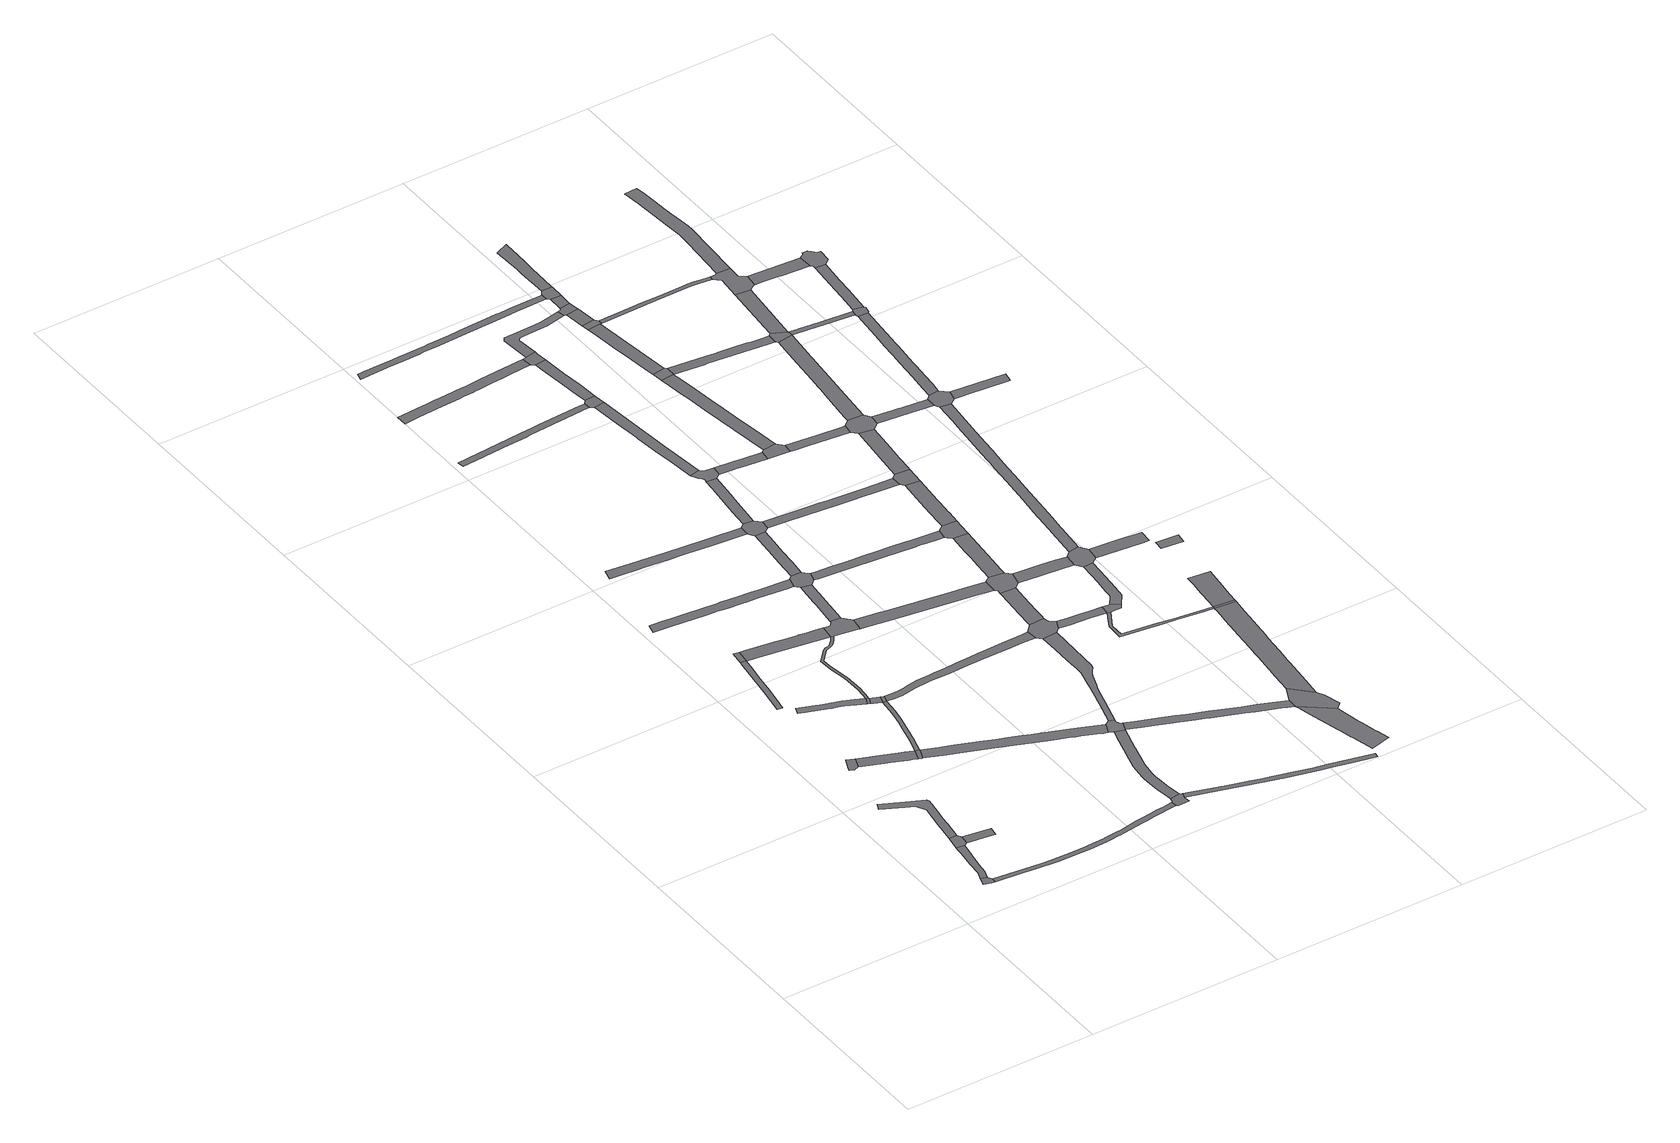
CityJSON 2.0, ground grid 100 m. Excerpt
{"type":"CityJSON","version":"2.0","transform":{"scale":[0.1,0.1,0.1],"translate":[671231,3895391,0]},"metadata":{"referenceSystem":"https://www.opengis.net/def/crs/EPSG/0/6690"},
"CityObjects":{
"road1":{"type":"Road","attributes":{"function":"9","usage":"9","RoadStructureAttribute.widthType":"9","RoadStructureAttribute.width":-9999,"RoadStructureAttribute.sectionType":"9"},"geometry":[{"type":"MultiSurface","lod":"1","boundaries":[[[0,1,2,3,4,5]]]}]},
"road2":{"type":"Road","attributes":{"function":"9","usage":"9","RoadStructureAttribute.widthType":"3","RoadStructureAttribute.width":4.01,"RoadStructureAttribute.sectionType":"1"},"geometry":[{"type":"MultiSurface","lod":"1","boundaries":[[[6,7,8,9,10,1,0,11,12,13]]]}]},
"road3":{"type":"Road","attributes":{"function":"9","usage":"9","RoadStructureAttribute.widthType":"9","RoadStructureAttribute.width":-9999,"RoadStructureAttribute.sectionType":"9"},"geometry":[{"type":"MultiSurface","lod":"1","boundaries":[[[14,15,16,6,13,17]]]}]},
"road4":{"type":"Road","attributes":{"function":"9","usage":"9","RoadStructureAttribute.widthType":"3","RoadStructureAttribute.width":4.01,"RoadStructureAttribute.sectionType":"1"},"geometry":[{"type":"MultiSurface","lod":"1","boundaries":[[[18,19,20,21,22,23,16,15,24,25,26,27,28,29,30,31,32]]]}]},
"road5":{"type":"Road","attributes":{"function":"9","usage":"9","RoadStructureAttribute.widthType":"4","RoadStructureAttribute.width":3.58,"RoadStructureAttribute.sectionType":"1"},"geometry":[{"type":"MultiSurface","lod":"1","boundaries":[[[33,34,35,14,17]]]}]},
"road6":{"type":"Road","attributes":{"function":"9","usage":"9","RoadStructureAttribute.widthType":"9","RoadStructureAttribute.width":-9999,"RoadStructureAttribute.sectionType":"9"},"geometry":[{"type":"MultiSurface","lod":"1","boundaries":[[[36,37,38,39,40,41,42]]]}]},
"road7":{"type":"Road","attributes":{"function":"9","usage":"9","RoadStructureAttribute.widthType":"2","RoadStructureAttribute.width":6.92,"RoadStructureAttribute.sectionType":"1"},"geometry":[{"type":"MultiSurface","lod":"1","boundaries":[[[43,44,45,46,47,48,49,50,51,52,53,54,36,42]]]}]},
"road8":{"type":"Road","attributes":{"function":"9","usage":"9","RoadStructureAttribute.widthType":"4","RoadStructureAttribute.width":2.7,"RoadStructureAttribute.sectionType":"1"},"geometry":[{"type":"MultiSurface","lod":"1","boundaries":[[[55,56,57,58,59,60,61,62,63,64,65,66,67,68,69,70]]]}]},
"road9":{"type":"Road","attributes":{"function":"9","usage":"9","RoadStructureAttribute.widthType":"4","RoadStructureAttribute.width":3.26,"RoadStructureAttribute.sectionType":"1"},"geometry":[{"type":"MultiSurface","lod":"1","boundaries":[[[71,72,73,74,75,76,77,78,79,80,81,82,83,84,85,86,87,88,89,90,5,4,91,92,93,94,95,96,97,98,99,100,101,102,103,104,105,106,107,108,109,110,111]]]}]},
"road10":{"type":"Road","attributes":{"function":"9","usage":"9","RoadStructureAttribute.widthType":"9","RoadStructureAttribute.width":-9999,"RoadStructureAttribute.sectionType":"9"},"geometry":[{"type":"MultiSurface","lod":"1","boundaries":[[[112,49,48,113,114]]]}]},
"road11":{"type":"Road","attributes":{"function":"9","usage":"9","RoadStructureAttribute.widthType":"4","RoadStructureAttribute.width":3.49,"RoadStructureAttribute.sectionType":"1"},"geometry":[{"type":"MultiSurface","lod":"1","boundaries":[[[115,116,117,118,119,120,121,122,123,124,125,126,127,128,129,130,131,132,133,134]]]}]},
"road12":{"type":"Road","attributes":{"function":"9","usage":"9","RoadStructureAttribute.widthType":"9","RoadStructureAttribute.width":-9999,"RoadStructureAttribute.sectionType":"9"},"geometry":[{"type":"MultiSurface","lod":"1","boundaries":[[[135,136,55,70]]]}]},
"road13":{"type":"Road","attributes":{"function":"9","usage":"9","RoadStructureAttribute.widthType":"4","RoadStructureAttribute.width":1.87,"RoadStructureAttribute.sectionType":"1"},"geometry":[{"type":"MultiSurface","lod":"1","boundaries":[[[137,138,139,140,141,142,49,112,143,144,145,146,147,148,149]]]}]},
"road14":{"type":"Road","attributes":{"function":"9","usage":"9","RoadStructureAttribute.widthType":"9","RoadStructureAttribute.width":-9999,"RoadStructureAttribute.sectionType":"9"},"geometry":[{"type":"MultiSurface","lod":"1","boundaries":[[[133,150,151,152,134]]]}]},
"road15":{"type":"Road","attributes":{"function":"9","usage":"9","RoadStructureAttribute.widthType":"4","RoadStructureAttribute.width":3.49,"RoadStructureAttribute.sectionType":"1"},"geometry":[{"type":"MultiSurface","lod":"1","boundaries":[[[153,137,154,151,150]]]}]},
"road16":{"type":"Road","attributes":{"function":"9","usage":"9","RoadStructureAttribute.widthType":"9","RoadStructureAttribute.width":-9999,"RoadStructureAttribute.sectionType":"9"},"geometry":[{"type":"MultiSurface","lod":"1","boundaries":[[[155,154,137,149]]]}]},
"road17":{"type":"Road","attributes":{"function":"9","usage":"9","RoadStructureAttribute.widthType":"2","RoadStructureAttribute.width":7.25,"RoadStructureAttribute.sectionType":"1"},"geometry":[{"type":"MultiSurface","lod":"1","boundaries":[[[156,157,158,159,160,161,162,163,164,165,166,167,168,169,170,171,172,135,70]]]}]},
"road18":{"type":"Road","attributes":{"function":"9","usage":"9","RoadStructureAttribute.widthType":"3","RoadStructureAttribute.width":5.07,"RoadStructureAttribute.sectionType":"1"},"geometry":[{"type":"MultiSurface","lod":"1","boundaries":[[[173,174,175,176,177,178,179,180,181,182,183,184,185,186,187,188,189,190,191,192,193,194,195,196,197,198,199]]]}]},
"road19":{"type":"Road","attributes":{"function":"9","usage":"9","RoadStructureAttribute.widthType":"4","RoadStructureAttribute.width":1.3,"RoadStructureAttribute.sectionType":"1"},"geometry":[{"type":"MultiSurface","lod":"1","boundaries":[[[152,200,201,202,203,204,205,206,207,208,209,210,211,212,213,214,160,215,216,217,218,219,220,221,222,223,224,225,134]]]}]},
"road20":{"type":"Road","attributes":{"function":"9","usage":"9","RoadStructureAttribute.widthType":"2","RoadStructureAttribute.width":6.92,"RoadStructureAttribute.sectionType":"1"},"geometry":[{"type":"MultiSurface","lod":"1","boundaries":[[[226,227,228,229,230,231,232,233,234,235,236,237,238,112,114,239,240,241,242,243,244,245,246,247,248,249,250,251,252,253,254]]]}]},
"road21":{"type":"Road","attributes":{"function":"9","usage":"9","RoadStructureAttribute.widthType":"3","RoadStructureAttribute.width":4.94,"RoadStructureAttribute.sectionType":"1"},"geometry":[{"type":"MultiSurface","lod":"1","boundaries":[[[255,256,257,258,259,260,261,262,263,264,265,266,267,268,269,270,271,272,273,274,275]]]}]},
"road22":{"type":"Road","attributes":{"function":"9","usage":"9","RoadStructureAttribute.widthType":"9","RoadStructureAttribute.width":-9999,"RoadStructureAttribute.sectionType":"9"},"geometry":[{"type":"MultiSurface","lod":"1","boundaries":[[[276,277,278,279,280,281,71,111,282]]]}]},
"road23":{"type":"Road","attributes":{"function":"9","usage":"9","RoadStructureAttribute.widthType":"9","RoadStructureAttribute.width":-9999,"RoadStructureAttribute.sectionType":"9"},"geometry":[{"type":"MultiSurface","lod":"1","boundaries":[[[160,214,283,284,285,286,287,288,289,290,161]]]}]},
"road24":{"type":"Road","attributes":{"function":"9","usage":"9","RoadStructureAttribute.widthType":"3","RoadStructureAttribute.width":5.42,"RoadStructureAttribute.sectionType":"1"},"geometry":[{"type":"MultiSurface","lod":"1","boundaries":[[[291,292,293,294,295,296,297,298,280,279,299,300,301,302,303,304,305,306,307]]]}]},
"road25":{"type":"Road","attributes":{"function":"9","usage":"9","RoadStructureAttribute.widthType":"3","RoadStructureAttribute.width":5.36,"RoadStructureAttribute.sectionType":"1"},"geometry":[{"type":"MultiSurface","lod":"1","boundaries":[[[308,309,310,311,288,287,312,313,314,315]]]}]},
"road26":{"type":"Road","attributes":{"function":"9","usage":"9","RoadStructureAttribute.widthType":"4","RoadStructureAttribute.width":3.49,"RoadStructureAttribute.sectionType":"1"},"geometry":[{"type":"MultiSurface","lod":"1","boundaries":[[[316,317,318,319,320,321,322,323,324,325,326,327,328,329,330,331,332,333,334,335,336,337,338,339,340,341,342,343,344,345,346,155,149]]]}]},
"road27":{"type":"Road","attributes":{"function":"9","usage":"9","RoadStructureAttribute.widthType":"9","RoadStructureAttribute.width":-9999,"RoadStructureAttribute.sectionType":"9"},"geometry":[{"type":"MultiSurface","lod":"1","boundaries":[[[308,315,347,348,349,350,351,173,199]]]}]},
"road28":{"type":"Road","attributes":{"function":"9","usage":"9","RoadStructureAttribute.widthType":"9","RoadStructureAttribute.width":-9999,"RoadStructureAttribute.sectionType":"9"},"geometry":[{"type":"MultiSurface","lod":"1","boundaries":[[[307,352,353,354,355,356,254,253,357,291]]]}]},
"road29":{"type":"Road","attributes":{"function":"9","usage":"9","RoadStructureAttribute.widthType":"4","RoadStructureAttribute.width":3.63,"RoadStructureAttribute.sectionType":"1"},"geometry":[{"type":"MultiSurface","lod":"1","boundaries":[[[358,359,360,361,362,363,364,365,366,367,368,369,370]]]}]},
"road30":{"type":"Road","attributes":{"function":"9","usage":"9","RoadStructureAttribute.widthType":"3","RoadStructureAttribute.width":5.36,"RoadStructureAttribute.sectionType":"1"},"geometry":[{"type":"MultiSurface","lod":"1","boundaries":[[[371,372,373,374,375,376,377,351,350]]]}]},
"road31":{"type":"Road","attributes":{"function":"9","usage":"9","RoadStructureAttribute.widthType":"3","RoadStructureAttribute.width":5.23,"RoadStructureAttribute.sectionType":"1"},"geometry":[{"type":"MultiSurface","lod":"1","boundaries":[[[378,379,380,381,382,383,384,385,386,387,388,389,390,391,392,393,394,395,396,397,398,399,400,401,402,403,404]]]}]},
"road32":{"type":"Road","attributes":{"function":"9","usage":"9","RoadStructureAttribute.widthType":"9","RoadStructureAttribute.width":-9999,"RoadStructureAttribute.sectionType":"9"},"geometry":[{"type":"MultiSurface","lod":"1","boundaries":[[[405,406,407,269,268,375,374,408]]]}]},
"road33":{"type":"Road","attributes":{"function":"9","usage":"9","RoadStructureAttribute.widthType":"2","RoadStructureAttribute.width":7.25,"RoadStructureAttribute.sectionType":"1"},"geometry":[{"type":"MultiSurface","lod":"1","boundaries":[[[409,410,411,412,413,414,415,416,417,418,419,420,421,286,285]]]}]},
"road34":{"type":"Road","attributes":{"function":"9","usage":"9","RoadStructureAttribute.widthType":"4","RoadStructureAttribute.width":2.69,"RoadStructureAttribute.sectionType":"1"},"geometry":[{"type":"MultiSurface","lod":"1","boundaries":[[[422,423,424,425,426,427,428,429,430,431,432,433,434,435,436,437,438,439,440,441,442,443,444,445,446,447,448,449,450,278,277]]]}]},
"road35":{"type":"Road","attributes":{"function":"9","usage":"9","RoadStructureAttribute.widthType":"2","RoadStructureAttribute.width":7.34,"RoadStructureAttribute.sectionType":"1"},"geometry":[{"type":"MultiSurface","lod":"1","boundaries":[[[451,452,453,454,455,456,457,458,459,460,461,356,355,462,463,464,465,466,467,468,469,470,471,472,473,474]]]}]},
"road36":{"type":"Road","attributes":{"function":"9","usage":"9","RoadStructureAttribute.widthType":"3","RoadStructureAttribute.width":5.36,"RoadStructureAttribute.sectionType":"1"},"geometry":[{"type":"MultiSurface","lod":"1","boundaries":[[[475,476,477,407,406,478,479,480]]]}]},
"road37":{"type":"Road","attributes":{"function":"9","usage":"9","RoadStructureAttribute.widthType":"9","RoadStructureAttribute.width":-9999,"RoadStructureAttribute.sectionType":"9"},"geometry":[{"type":"MultiSurface","lod":"1","boundaries":[[[481,482,483,484,485,486,487,488,489,490,475,480]]]}]},
"road38":{"type":"Road","attributes":{"function":"9","usage":"9","RoadStructureAttribute.widthType":"3","RoadStructureAttribute.width":4.91,"RoadStructureAttribute.sectionType":"1"},"geometry":[{"type":"MultiSurface","lod":"1","boundaries":[[[491,492,493,494,495,496,497,498,499,500,348,347,501,502,503,504,505,506,507,508,509]]]}]},
"road39":{"type":"Road","attributes":{"function":"9","usage":"9","RoadStructureAttribute.widthType":"2","RoadStructureAttribute.width":6.92,"RoadStructureAttribute.sectionType":"1"},"geometry":[{"type":"MultiSurface","lod":"1","boundaries":[[[510,511,512,513,514,515,516,517,518,519,520,521,522,523,524,525,526,527,528,529,530,531,532,533,534,535,536,537,538,539,540,541,352,307,542]]]}]},
"road40":{"type":"Road","attributes":{"function":"9","usage":"9","RoadStructureAttribute.widthType":"3","RoadStructureAttribute.width":5.36,"RoadStructureAttribute.sectionType":"1"},"geometry":[{"type":"MultiSurface","lod":"1","boundaries":[[[543,544,545,546,547,548,549,550,486,485,551,552,553,554]]]}]},
"road41":{"type":"Road","attributes":{"function":"9","usage":"9","RoadStructureAttribute.widthType":"9","RoadStructureAttribute.width":-9999,"RoadStructureAttribute.sectionType":"9"},"geometry":[{"type":"MultiSurface","lod":"1","boundaries":[[[473,555,556,557,558,559,560,561,330,329,474]]]}]},
"road42":{"type":"Road","attributes":{"function":"9","usage":"9","RoadStructureAttribute.widthType":"4","RoadStructureAttribute.width":3.55,"RoadStructureAttribute.sectionType":"1"},"geometry":[{"type":"MultiSurface","lod":"1","boundaries":[[[562,563,564,565,566,567,568,569,570,571,572,573,574,575,576,577,578,579,580,581,582,583,584,585,586,587,588,589,590,591,592]]]}]},
"road43":{"type":"Road","attributes":{"function":"9","usage":"9","RoadStructureAttribute.widthType":"9","RoadStructureAttribute.width":-9999,"RoadStructureAttribute.sectionType":"9"},"geometry":[{"type":"MultiSurface","lod":"1","boundaries":[[[358,370,554,553,593,594,595]]]}]},
"road44":{"type":"Road","attributes":{"function":"9","usage":"9","RoadStructureAttribute.widthType":"2","RoadStructureAttribute.width":7.34,"RoadStructureAttribute.sectionType":"1"},"geometry":[{"type":"MultiSurface","lod":"1","boundaries":[[[596,597,598,599,561,560,600,601,602,603]]]}]},
"road45":{"type":"Road","attributes":{"function":"9","usage":"9","RoadStructureAttribute.widthType":"3","RoadStructureAttribute.width":5.36,"RoadStructureAttribute.sectionType":"1"},"geometry":[{"type":"MultiSurface","lod":"1","boundaries":[[[604,605,606,607,608,595,594,609,610,611,612,613]]]}]},
"road46":{"type":"Road","attributes":{"function":"9","usage":"9","RoadStructureAttribute.widthType":"3","RoadStructureAttribute.width":4.96,"RoadStructureAttribute.sectionType":"1"},"geometry":[{"type":"MultiSurface","lod":"1","boundaries":[[[482,614,615,616,617,618,619,620,621,622,483]]]}]},
"road47":{"type":"Road","attributes":{"function":"9","usage":"9","RoadStructureAttribute.widthType":"9","RoadStructureAttribute.width":-9999,"RoadStructureAttribute.sectionType":"9"},"geometry":[{"type":"MultiSurface","lod":"1","boundaries":[[[623,624,625,626,393,392,604,613]]]}]},
"road48":{"type":"Road","attributes":{"function":"9","usage":"9","RoadStructureAttribute.widthType":"3","RoadStructureAttribute.width":4.76,"RoadStructureAttribute.sectionType":"1"},"geometry":[{"type":"MultiSurface","lod":"1","boundaries":[[[627,628,629,630,631,632,633,634,635,636,637,638,639,640,641,405,408]]]}]},
"road49":{"type":"Road","attributes":{"function":"9","usage":"9","RoadStructureAttribute.widthType":"9","RoadStructureAttribute.width":-9999,"RoadStructureAttribute.sectionType":"9"},"geometry":[{"type":"MultiSurface","lod":"1","boundaries":[[[416,415,642,596,603,643,644,645,646]]]}]},
"road50":{"type":"Road","attributes":{"function":"9","usage":"9","RoadStructureAttribute.widthType":"3","RoadStructureAttribute.width":4.33,"RoadStructureAttribute.sectionType":"1"},"geometry":[{"type":"MultiSurface","lod":"1","boundaries":[[[647,648,649,650,556,555,651,652,653,654]]]}]},
"road51":{"type":"Road","attributes":{"function":"9","usage":"9","RoadStructureAttribute.widthType":"2","RoadStructureAttribute.width":7.34,"RoadStructureAttribute.sectionType":"1"},"geometry":[{"type":"MultiSurface","lod":"1","boundaries":[[[645,655,656,657,658,659,660,661,662,646]]]}]},
"road52":{"type":"Road","attributes":{"function":"9","usage":"9","RoadStructureAttribute.widthType":"9","RoadStructureAttribute.width":-9999,"RoadStructureAttribute.sectionType":"9"},"geometry":[{"type":"MultiSurface","lod":"1","boundaries":[[[620,619,663,664,665,666]]]}]},
"road53":{"type":"Road","attributes":{"function":"9","usage":"9","RoadStructureAttribute.widthType":"3","RoadStructureAttribute.width":5.36,"RoadStructureAttribute.sectionType":"1"},"geometry":[{"type":"MultiSurface","lod":"1","boundaries":[[[667,668,669,670,671,672,673,674,675,676,677,625,624]]]}]},
"road54":{"type":"Road","attributes":{"function":"9","usage":"9","RoadStructureAttribute.widthType":"2","RoadStructureAttribute.width":11.09,"RoadStructureAttribute.sectionType":"1"},"geometry":[{"type":"MultiSurface","lod":"1","boundaries":[[[678,679,680,681,682,683,684,527,685,686,687,688,689,690,691]]]}]},
"road55":{"type":"Road","attributes":{"function":"9","usage":"9","RoadStructureAttribute.widthType":"9","RoadStructureAttribute.width":-9999,"RoadStructureAttribute.sectionType":"9"},"geometry":[{"type":"MultiSurface","lod":"1","boundaries":[[[692,659,658,693,694,695,491,509]]]}]},
"road56":{"type":"Road","attributes":{"function":"9","usage":"9","RoadStructureAttribute.widthType":"9","RoadStructureAttribute.width":-9999,"RoadStructureAttribute.sectionType":"9"},"geometry":[{"type":"MultiSurface","lod":"1","boundaries":[[[653,696,697,698,699,700,701,702,703,654]]]}]},
"road57":{"type":"Road","attributes":{"function":"9","usage":"9","RoadStructureAttribute.widthType":"2","RoadStructureAttribute.width":6.58,"RoadStructureAttribute.sectionType":"1"},"geometry":[{"type":"MultiSurface","lod":"1","boundaries":[[[665,704,705,706,707,708,709,710,711,712,713,714,715,716,666]]]}]},
"road58":{"type":"Road","attributes":{"function":"9","usage":"9","RoadStructureAttribute.widthType":"3","RoadStructureAttribute.width":5.48,"RoadStructureAttribute.sectionType":"1"},"geometry":[{"type":"MultiSurface","lod":"1","boundaries":[[[643,717,718,719,720,721,722,723,724,725,726,727,644]]]}]},
"road59":{"type":"Road","attributes":{"function":"9","usage":"9","RoadStructureAttribute.widthType":"9","RoadStructureAttribute.width":-9999,"RoadStructureAttribute.sectionType":"9"},"geometry":[{"type":"MultiSurface","lod":"1","boundaries":[[[728,528,527,684,729,730,731]]]}]},
"road60":{"type":"Road","attributes":{"function":"9","usage":"9","RoadStructureAttribute.widthType":"9","RoadStructureAttribute.width":-9999,"RoadStructureAttribute.sectionType":"9"},"geometry":[{"type":"MultiSurface","lod":"1","boundaries":[[[732,733,734,713,712,735]]]}]},
"road61":{"type":"Road","attributes":{"function":"9","usage":"9","RoadStructureAttribute.widthType":"2","RoadStructureAttribute.width":7.34,"RoadStructureAttribute.sectionType":"1"},"geometry":[{"type":"MultiSurface","lod":"1","boundaries":[[[736,737,738,695,694,739,740,741,742,743,744,745]]]}]},
"road62":{"type":"Road","attributes":{"function":"9","usage":"9","RoadStructureAttribute.widthType":"4","RoadStructureAttribute.width":1.55,"RoadStructureAttribute.sectionType":"1"},"geometry":[{"type":"MultiSurface","lod":"1","boundaries":[[[746,747,748,749,696,653,750,751,752,753,754,755,756,757,758,759,760,761]]]}]},
"road63":{"type":"Road","attributes":{"function":"9","usage":"9","RoadStructureAttribute.widthType":"3","RoadStructureAttribute.width":4.33,"RoadStructureAttribute.sectionType":"1"},"geometry":[{"type":"MultiSurface","lod":"1","boundaries":[[[762,763,764,765,766,702,701,767,768,769,770,771]]]}]},
"road64":{"type":"Road","attributes":{"function":"9","usage":"9","RoadStructureAttribute.widthType":"2","RoadStructureAttribute.width":6.58,"RoadStructureAttribute.sectionType":"1"},"geometry":[{"type":"MultiSurface","lod":"1","boundaries":[[[772,773,774,775,733,732,776,777,778]]]}]},
"road65":{"type":"Road","attributes":{"function":"9","usage":"9","RoadStructureAttribute.widthType":"3","RoadStructureAttribute.width":4.96,"RoadStructureAttribute.sectionType":"1"},"geometry":[{"type":"MultiSurface","lod":"1","boundaries":[[[779,780,781,782,664,663,783,784,785,786]]]}]},
"road66":{"type":"Road","attributes":{"function":"9","usage":"9","RoadStructureAttribute.widthType":"9","RoadStructureAttribute.width":-9999,"RoadStructureAttribute.sectionType":"9"},"geometry":[{"type":"MultiSurface","lod":"1","boundaries":[[[777,787,788,789,790,791,778]]]}]},
"road67":{"type":"Road","attributes":{"function":"9","usage":"9","RoadStructureAttribute.widthType":"9","RoadStructureAttribute.width":-9999,"RoadStructureAttribute.sectionType":"9"},"geometry":[{"type":"MultiSurface","lod":"1","boundaries":[[[635,634,745,744,792,793]]]}]},
"road68":{"type":"Road","attributes":{"function":"9","usage":"9","RoadStructureAttribute.widthType":"2","RoadStructureAttribute.width":6.58,"RoadStructureAttribute.sectionType":"1"},"geometry":[{"type":"MultiSurface","lod":"1","boundaries":[[[791,790,794,795]]]}]},
"road69":{"type":"Road","attributes":{"function":"9","usage":"9","RoadStructureAttribute.widthType":"9","RoadStructureAttribute.width":-9999,"RoadStructureAttribute.sectionType":"9"},"geometry":[{"type":"MultiSurface","lod":"1","boundaries":[[[794,796,797,798,799,672,671,795]]]}]},
"road70":{"type":"Road","attributes":{"function":"9","usage":"9","RoadStructureAttribute.widthType":"2","RoadStructureAttribute.width":11.38,"RoadStructureAttribute.sectionType":"1"},"geometry":[{"type":"MultiSurface","lod":"1","boundaries":[[[800,801,802,803,804,805,806,807,728,731,808,809,810,811,812,813,814,815,816,817,818,759,819]]]}]},
"road71":{"type":"Road","attributes":{"function":"9","usage":"9","RoadStructureAttribute.widthType":"2","RoadStructureAttribute.width":6.58,"RoadStructureAttribute.sectionType":"1"},"geometry":[{"type":"MultiSurface","lod":"1","boundaries":[[[820,798,797,821,822,823]]]}]},
"road72":{"type":"Road","attributes":{"function":"9","usage":"9","RoadStructureAttribute.widthType":"9","RoadStructureAttribute.width":-9999,"RoadStructureAttribute.sectionType":"9"},"geometry":[{"type":"MultiSurface","lod":"1","boundaries":[[[824,722,721,771,770,825,826,827]]]}]},
"road73":{"type":"Road","attributes":{"function":"9","usage":"9","RoadStructureAttribute.widthType":"9","RoadStructureAttribute.width":-9999,"RoadStructureAttribute.sectionType":"9"},"geometry":[{"type":"MultiSurface","lod":"1","boundaries":[[[828,829,573,572,820,823]]]}]},
"road74":{"type":"Road","attributes":{"function":"9","usage":"9","RoadStructureAttribute.widthType":"2","RoadStructureAttribute.width":7.34,"RoadStructureAttribute.sectionType":"1"},"geometry":[{"type":"MultiSurface","lod":"1","boundaries":[[[792,830,831,832,833,834,835,793]]]}]},
"road75":{"type":"Road","attributes":{"function":"9","usage":"9","RoadStructureAttribute.widthType":"2","RoadStructureAttribute.width":6.58,"RoadStructureAttribute.sectionType":"1"},"geometry":[{"type":"MultiSurface","lod":"1","boundaries":[[[828,836,837,838,839,840,841,842,843,844,845,846,847,829]]]}]},
"road76":{"type":"Road","attributes":{"function":"9","usage":"9","RoadStructureAttribute.widthType":"9","RoadStructureAttribute.width":-9999,"RoadStructureAttribute.sectionType":"9"},"geometry":[{"type":"MultiSurface","lod":"1","boundaries":[[[848,760,759,818]]]}]},
"road77":{"type":"Road","attributes":{"function":"9","usage":"9","RoadStructureAttribute.widthType":"9","RoadStructureAttribute.width":-9999,"RoadStructureAttribute.sectionType":"9"},"geometry":[{"type":"MultiSurface","lod":"1","boundaries":[[[833,849,850,851,852,786,785,834]]]}]},
"road78":{"type":"Road","attributes":{"function":"9","usage":"9","RoadStructureAttribute.widthType":"3","RoadStructureAttribute.width":4.83,"RoadStructureAttribute.sectionType":"1"},"geometry":[{"type":"MultiSurface","lod":"1","boundaries":[[[712,853,854,855,856,857,858,859,860,861,862,863,864,865,735]]]}]},
"road79":{"type":"Road","attributes":{"function":"9","usage":"9","RoadStructureAttribute.widthType":"3","RoadStructureAttribute.width":5.5,"RoadStructureAttribute.sectionType":"1"},"geometry":[{"type":"MultiSurface","lod":"1","boundaries":[[[866,867,868,826,825,869,870]]]}]},
"road80":{"type":"Road","attributes":{"function":"9","usage":"9","RoadStructureAttribute.widthType":"2","RoadStructureAttribute.width":11.38,"RoadStructureAttribute.sectionType":"1"},"geometry":[{"type":"MultiSurface","lod":"1","boundaries":[[[760,848,871,872,873,874,875,876,877,878,879]]]}]},
"road81":{"type":"Road","attributes":{"function":"9","usage":"9","RoadStructureAttribute.widthType":"3","RoadStructureAttribute.width":5.34,"RoadStructureAttribute.sectionType":"1"},"geometry":[{"type":"MultiSurface","lod":"1","boundaries":[[[880,881,882,883,884,885,886,887,888,889,890,891,892,893,894,824,827,895,896,897,898,899,900,901,902,903,904,905,906,907]]]}]},
"road82":{"type":"Road","attributes":{"function":"9","usage":"9","RoadStructureAttribute.widthType":"4","RoadStructureAttribute.width":2.23,"RoadStructureAttribute.sectionType":"1"},"geometry":[{"type":"MultiSurface","lod":"1","boundaries":[[[908,909,910,911,912,913,914,915,916,917,789,788,918,919,920,921]]]}]},
"road83":{"type":"Road","attributes":{"function":"9","usage":"9","RoadStructureAttribute.widthType":"2","RoadStructureAttribute.width":7.34,"RoadStructureAttribute.sectionType":"1"},"geometry":[{"type":"MultiSurface","lod":"1","boundaries":[[[922,923,924,925,926,927,928,929,930,852,851,931,932,933,934,935,936,937]]]}]},
"road84":{"type":"Road","attributes":{"function":"9","usage":"9","RoadStructureAttribute.widthType":"3","RoadStructureAttribute.width":4.33,"RoadStructureAttribute.sectionType":"1"},"geometry":[{"type":"MultiSurface","lod":"1","boundaries":[[[938,939,940,941,942,943,944,850,849]]]}]},
"road85":{"type":"Road","attributes":{"function":"9","usage":"9","RoadStructureAttribute.widthType":"2","RoadStructureAttribute.width":11.38,"RoadStructureAttribute.sectionType":"1"},"geometry":[{"type":"MultiSurface","lod":"1","boundaries":[[[945,946,947,948]]]}]},
"road86":{"type":"Road","attributes":{"function":"9","usage":"9","RoadStructureAttribute.widthType":"9","RoadStructureAttribute.width":-9999,"RoadStructureAttribute.sectionType":"9"},"geometry":[{"type":"MultiSurface","lod":"1","boundaries":[[[936,949,950,857,856,937]]]}]},
"road87":{"type":"Road","attributes":{"function":"9","usage":"9","RoadStructureAttribute.widthType":"2","RoadStructureAttribute.width":7.34,"RoadStructureAttribute.sectionType":"1"},"geometry":[{"type":"MultiSurface","lod":"1","boundaries":[[[951,950,949,952,953,954]]]}]},
"road88":{"type":"Road","attributes":{"function":"9","usage":"9","RoadStructureAttribute.widthType":"9","RoadStructureAttribute.width":-9999,"RoadStructureAttribute.sectionType":"9"},"geometry":[{"type":"MultiSurface","lod":"1","boundaries":[[[955,941,940,880,907,956,957,958]]]}]},
"road89":{"type":"Road","attributes":{"function":"9","usage":"9","RoadStructureAttribute.widthType":"9","RoadStructureAttribute.width":-9999,"RoadStructureAttribute.sectionType":"9"},"geometry":[{"type":"MultiSurface","lod":"1","boundaries":[[[959,960,961,962,963,964,908,921,965,954,953,966,967]]]}]},
"road90":{"type":"Road","attributes":{"function":"9","usage":"9","RoadStructureAttribute.widthType":"4","RoadStructureAttribute.width":2.48,"RoadStructureAttribute.sectionType":"1"},"geometry":[{"type":"MultiSurface","lod":"1","boundaries":[[[968,969,970,971,972,949,936,973,974,975,976]]]}]},
"road91":{"type":"Road","attributes":{"function":"9","usage":"9","RoadStructureAttribute.widthType":"3","RoadStructureAttribute.width":5.34,"RoadStructureAttribute.sectionType":"1"},"geometry":[{"type":"MultiSurface","lod":"1","boundaries":[[[977,978,979,980,981,982,983,984,985,986,987,988,989,990,991,992,993,994,995,996,955,958]]]}]},
"road92":{"type":"Road","attributes":{"function":"9","usage":"9","RoadStructureAttribute.widthType":"3","RoadStructureAttribute.width":4.49,"RoadStructureAttribute.sectionType":"1"},"geometry":[{"type":"MultiSurface","lod":"1","boundaries":[[[956,997,998,999,1000,1001,1002,957]]]}]},
"road93":{"type":"Road","attributes":{"function":"9","usage":"9","RoadStructureAttribute.widthType":"2","RoadStructureAttribute.width":7.34,"RoadStructureAttribute.sectionType":"1"},"geometry":[{"type":"MultiSurface","lod":"1","boundaries":[[[961,1003,1004,1005,1006,1007,1008,1009,1010,1011,1012,1013,1014,1015,1016,1017,1018,1019,1020,1021,1022,1023,962]]]}]},
"road94":{"type":"Road","attributes":{"function":"9","usage":"9","RoadStructureAttribute.widthType":"2","RoadStructureAttribute.width":6.45,"RoadStructureAttribute.sectionType":"1"},"geometry":[{"type":"MultiSurface","lod":"1","boundaries":[[[1024,1025,959,967,1026,1027,1028,1029,1030]]]}]},
"road95":{"type":"Road","attributes":{"function":"9","usage":"9","RoadStructureAttribute.widthType":"9","RoadStructureAttribute.width":-9999,"RoadStructureAttribute.sectionType":"9"},"geometry":[{"type":"MultiSurface","lod":"1","boundaries":[[[968,976,987,986,1031,1032,1033,1034]]]}]},
"road96":{"type":"Road","attributes":{"function":"9","usage":"9","RoadStructureAttribute.widthType":"3","RoadStructureAttribute.width":5.34,"RoadStructureAttribute.sectionType":"1"},"geometry":[{"type":"MultiSurface","lod":"1","boundaries":[[[1035,1036,1034,1033,1037,1038,1039,1040,1041,1042]]]}]},
"road97":{"type":"Road","attributes":{"function":"9","usage":"9","RoadStructureAttribute.widthType":"9","RoadStructureAttribute.width":-9999,"RoadStructureAttribute.sectionType":"9"},"geometry":[{"type":"MultiSurface","lod":"1","boundaries":[[[1043,1044,1024,1030,1045,1042,1041,1046,1047,1048,1049]]]}]}
},
"vertices":[
[267,237,0],[237,248,0],[222,204,0],[260,191,0],[278,189,0],[281,216,0],
[276,497,0],[274,483,0],[270,450,0],[260,361,0],[251,287,0],[283,280,0],[292,340,0],[316,491,0],
[343,553,0],[328,573,0],[288,573,0],[336,504,0],
[147,930,0],[255,878,0],[299,857,0],[324,807,0],[314,740,0],[306,687,0],[343,667,0],[345,679,0],[349,709,0],[357,760,0],[368,831,0],[373,858,0],[367,869,0],[282,910,0],[164,966,0],
[443,488,0],[480,483,0],[487,532,0],
[274,1303,0],[232,1319,0],[208,1263,0],[207,1260,0],[202,1245,0],[226,1237,0],[252,1246,0],
[300,1227,0],[378,1196,0],[391,1191,0],[464,1162,0],[494,1151,0],[507,1146,0],[529,1203,0],[527,1204,0],[486,1220,0],[459,1231,0],[364,1269,0],[320,1286,0],
[249,2187,0],[248,2184,0],[245,2162,0],[237,2110,0],[213,1944,0],[189,1804,0],[217,1799,0],[223,1834,0],[242,1940,0],[249,1988,0],[256,2037,0],[263,2084,0],[271,2138,0],[275,2163,0],[278,2179,0],[278,2182,0],
[1267,238,0],[1219,232,0],[1180,228,0],[1165,226,0],[1148,224,0],[1082,215,0],[1057,211,0],[963,195,0],[939,192,0],[910,189,0],[869,186,0],[865,186,0],[822,184,0],[777,181,0],[764,180,0],[704,179,0],[656,180,0],[594,182,0],[537,188,0],[481,193,0],[426,174,0],[482,168,0],[599,156,0],[647,155,0],[656,155,0],[722,154,0],[739,154,0],[779,154,0],[786,155,0],[866,159,0],[900,161,0],[921,163,0],[934,165,0],[942,165,0],[962,168,0],[1003,175,0],[1040,179,0],[1074,184,0],[1108,188,0],[1139,192,0],[1271,208,0],
[549,1196,0],[524,1139,0],[527,1138,0],
[519,1671,0],[502,1679,0],[486,1686,0],[467,1694,0],[443,1702,0],[417,1709,0],[369,1726,0],[350,1733,0],[262,1764,0],[249,1727,0],[282,1715,0],[337,1696,0],[378,1682,0],[399,1674,0],[415,1669,0],[437,1663,0],[454,1658,0],[505,1634,0],[548,1614,0],[564,1650,0],
[289,2254,0],[259,2258,0],
[611,1584,0],[601,1491,0],[587,1419,0],[576,1373,0],[552,1269,0],[530,1206,0],[550,1199,0],[561,1236,0],[570,1266,0],[586,1333,0],[611,1439,0],[622,1500,0],[631,1580,0],
[561,1608,0],[578,1643,0],[578,1648,0],
[573,1602,0],[625,1623,0],
[642,1618,0],
[281,2181,0],[346,2172,0],[391,2165,0],[439,2158,0],[692,2118,0],[703,2194,0],[699,2195,0],[659,2200,0],[621,2206,0],[579,2212,0],[578,2212,0],[500,2223,0],[462,2229,0],[437,2232,0],[378,2241,0],[360,2243,0],[325,2249,0],
[781,2578,0],[623,2592,0],[580,2597,0],[565,2598,0],[528,2602,0],[473,2607,0],[429,2611,0],[413,2612,0],[328,2620,0],[255,2627,0],[171,2635,0],[162,2636,0],[128,2639,0],[85,2643,0],[64,2645,0],[52,2593,0],[143,2584,0],[318,2567,0],[383,2561,0],[413,2558,0],[430,2556,0],[496,2550,0],[530,2547,0],[586,2541,0],[665,2533,0],[740,2526,0],[765,2524,0],
[581,1675,0],[583,1694,0],[586,1726,0],[583,1827,0],[580,1846,0],[569,1926,0],[568,1947,0],[566,1989,0],[618,2046,0],[629,2051,0],[647,2056,0],[659,2061,0],[668,2068,0],[686,2087,0],[703,2110,0],[676,2096,0],[659,2078,0],[652,2072,0],[643,2068,0],[625,2064,0],[612,2058,0],[553,1994,0],[557,1920,0],[570,1827,0],[573,1727,0],[568,1680,0],
[1230,935,0],[1119,978,0],[1073,995,0],[1032,1011,0],[991,1027,0],[930,1051,0],[879,1070,0],[808,1097,0],[747,1121,0],[699,1139,0],[660,1154,0],[634,1164,0],[552,1195,0],[542,1132,0],[616,1104,0],[686,1077,0],[776,1043,0],[899,996,0],[999,957,0],[1062,933,0],[1106,916,0],[1131,906,0],[1158,896,0],[1184,886,0],[1206,877,0],[1274,849,0],[1304,837,0],[1324,829,0],[1348,886,0],
[115,3035,0],[168,3029,0],[263,3020,0],[289,3017,0],[370,3009,0],[420,3004,0],[485,2998,0],[500,2996,0],[516,2995,0],[574,2990,0],[645,2983,0],[737,2974,0],[782,2970,0],[813,2967,0],[817,3020,0],[507,3049,0],[451,3055,0],[419,3058,0],[394,3061,0],[258,3074,0],[129,3091,0],
[1338,205,0],[1335,237,0],[1345,266,0],[1329,271,0],[1278,261,0],[1274,239,0],[1281,203,0],
[708,2116,0],[814,2099,0],[836,2096,0],[848,2168,0],[809,2210,0],[756,2216,0],[755,2206,0],[736,2189,0],
[1348,819,0],[1327,746,0],[1274,556,0],[1265,470,0],[1264,448,0],[1265,431,0],[1268,352,0],[1276,280,0],[1320,356,0],[1318,399,0],[1316,441,0],[1317,467,0],[1325,540,0],[1360,668,0],[1360,670,0],[1398,803,0],[1398,805,0],
[787,2501,0],[774,2381,0],[771,2349,0],[768,2328,0],[820,2317,0],[831,2417,0],[832,2427,0],[839,2489,0],
[634,1580,0],[675,1575,0],[715,1576,0],[752,1581,0],[789,1588,0],[817,1592,0],[832,1594,0],[878,1595,0],[982,1596,0],[1063,1597,0],[1172,1599,0],[1302,1601,0],[1379,1600,0],[1449,1598,0],[1445,1654,0],[1416,1653,0],[1305,1651,0],[1203,1649,0],[1174,1648,0],[1128,1646,0],[1049,1643,0],[991,1640,0],[971,1639,0],[924,1637,0],[903,1636,0],[829,1633,0],[783,1627,0],[746,1619,0],[712,1615,0],[677,1614,0],[647,1617,0],
[868,2513,0],[883,2564,0],[862,2583,0],[853,2594,0],[800,2595,0],
[1417,853,0],[1406,857,0],[1397,882,0],[1400,892,0],[1374,899,0],[1345,820,0],
[754,4181,0],[728,4180,0],[499,4167,0],[459,4164,0],[395,4159,0],[324,4154,0],[38,4133,0],[41,4097,0],[109,4102,0],[302,4115,0],[396,4121,0],[421,4123,0],[756,4146,0],
[862,2680,0],[871,2767,0],[880,2853,0],[888,2934,0],[835,2935,0],[818,2772,0],[812,2711,0],
[2,4561,0],[2,4507,0],[73,4514,0],[121,4516,0],[181,4520,0],[308,4527,0],[341,4529,0],[362,4530,0],[387,4532,0],[402,4534,0],[418,4535,0],[497,4541,0],[554,4545,0],[599,4549,0],[713,4558,0],[709,4612,0],[604,4604,0],[471,4595,0],[386,4588,0],[363,4587,0],[362,4587,0],[242,4580,0],[209,4578,0],[174,4576,0],[169,4575,0],[112,4572,0],[2,4566,0],
[919,3004,0],[892,3033,0],[839,3038,0],[915,2953,0],
[860,2092,0],[929,2081,0],[991,2072,0],[1025,2067,0],[1337,2021,0],[1422,2008,0],[1496,1997,0],[1499,2070,0],[1388,2086,0],[1330,2095,0],[1005,2143,0],[975,2148,0],[950,2152,0],
[1498,190,0],[1629,152,0],[1755,116,0],[1780,109,0],[1907,77,0],[1958,64,0],[1978,60,0],[2006,53,0],[2058,42,0],[2090,35,0],[2170,17,0],[2217,6,0],[2224,5,0],[2230,31,0],[2002,82,0],[1964,90,0],[1939,97,0],[1823,126,0],[1781,137,0],[1747,146,0],[1729,151,0],[1696,160,0],[1645,175,0],[1614,184,0],[1612,184,0],[1589,191,0],[1532,207,0],[1517,212,0],[1470,226,0],
[1474,1479,0],[1473,1378,0],[1473,1345,0],[1474,1324,0],[1474,1299,0],[1472,1266,0],[1452,1183,0],[1446,1158,0],[1428,1094,0],[1422,1071,0],[1412,1035,0],[1438,1024,0],[1463,1111,0],[1473,1138,0],[1477,1150,0],[1503,1219,0],[1510,1236,0],[1523,1252,0],[1536,1268,0],[1542,1286,0],[1544,1354,0],[1547,1430,0],[1551,1579,0],[1474,1572,0],
[880,3392,0],[874,3337,0],[850,3136,0],[912,3213,0],[917,3251,0],[932,3386,0],
[945,3396,0],[959,3406,0],[965,3459,0],[918,3464,0],[898,3482,0],[846,3467,0],[859,3446,0],[867,3433,0],[877,3419,0],[882,3406,0],
[1540,2504,0],[1394,2517,0],[1375,2519,0],[1288,2527,0],[1222,2533,0],[1157,2539,0],[1094,2544,0],[1047,2549,0],[988,2554,0],[909,2561,0],[889,2511,0],[1028,2498,0],[1220,2480,0],[1298,2472,0],[1385,2464,0],[1410,2462,0],[1440,2459,0],[1502,2453,0],[1532,2451,0],
[1468,779,0],[1483,773,0],[1526,757,0],[1605,726,0],[1633,716,0],[1652,708,0],[1685,695,0],[1701,689,0],[1740,674,0],[1755,668,0],[1766,664,0],[1810,647,0],[1914,606,0],[1957,589,0],[2042,556,0],[2070,546,0],[2097,535,0],[2129,522,0],[2131,576,0],[2061,603,0],[1992,630,0],[1966,640,0],[1927,655,0],[1860,681,0],[1788,709,0],[1758,721,0],[1733,731,0],[1720,736,0],[1690,747,0],[1646,765,0],[1600,782,0],[1469,832,0],[1401,804,0],
[790,3993,0],[792,3979,0],[803,3865,0],[806,3841,0],[807,3829,0],[820,3708,0],[824,3665,0],[828,3627,0],[876,3691,0],[844,4010,0],[831,4139,0],[776,4133,0],
[1573,1599,0],[1595,1647,0],[1575,1661,0],[1567,1672,0],[1563,1685,0],[1562,1700,0],[1482,1693,0],
[193,4900,0],[243,4901,0],[346,4904,0],[379,4905,0],[399,4905,0],[441,4906,0],[630,4913,0],[795,4919,0],[822,4920,0],[888,4922,0],[1050,4928,0],[1049,4962,0],[1040,4961,0],[967,4959,0],[888,4958,0],[869,4958,0],[821,4957,0],[803,4956,0],[715,4953,0],[596,4948,0],[537,4946,0],[419,4942,0],[398,4941,0],[378,4941,0],[307,4939,0],[259,4938,0],[230,4937,0],[122,4935,0],[70,4934,0],[34,4933,0],[23,4895,0],
[828,4170,0],[825,4204,0],[769,4199,0],
[1505,1964,0],[1498,1886,0],[1495,1854,0],[1484,1716,0],[1563,1714,0],[1568,1773,0],[1577,1883,0],[1584,1957,0],
[734,4543,0],[739,4497,0],[753,4356,0],[760,4288,0],[766,4229,0],[815,4312,0],[810,4366,0],[805,4422,0],[797,4508,0],[793,4549,0],
[1019,3400,0],[1022,3399,0],[1048,3397,0],[1068,3395,0],[1149,3386,0],[1205,3380,0],[1210,3433,0],[1108,3444,0],[1073,3448,0],
[788,4609,0],[787,4626,0],[731,4614,0],[728,4613,0],
[953,2950,0],[1007,2944,0],[1203,2925,0],[1257,2920,0],[1319,2914,0],[1424,2904,0],[1433,2903,0],[1586,2889,0],[1585,2944,0],[1437,2954,0],[1248,2972,0],[1210,2976,0],[1165,2980,0],[1075,2989,0],[1021,2994,0],
[1507,1983,0],[1615,1982,0],[1630,2054,0],[1605,2081,0],[1529,2091,0],
[1774,1629,0],[1741,1632,0],[1724,1634,0],[1654,1641,0],[1633,1593,0],[1736,1583,0],[1821,1574,0],[1826,1624,0],
[1607,2105,0],[1615,2192,0],[1633,2378,0],[1636,2413,0],[1560,2420,0],[1549,2309,0],[1545,2259,0],[1538,2190,0],
[1318,3368,0],[1323,3421,0],[1295,3453,0],[1226,3444,0],
[777,4738,0],[789,4752,0],[901,4755,0],[941,4756,0],[1047,4779,0],[1039,4818,0],[936,4796,0],[900,4795,0],[802,4792,0],[731,4789,0],[718,4773,0],
[2345,94,0],[2329,160,0],[2324,179,0],[2317,210,0],[2305,257,0],[2301,274,0],[2277,403,0],[2134,503,0],[2157,408,0],[2191,268,0],[2196,249,0],[2209,194,0],[2213,179,0],[2240,68,0],
[1542,2439,0],[1642,2481,0],[1646,2519,0],[1570,2526,0],
[1835,1566,0],[1838,1572,0],[1893,1568,0],[1894,1570,0],[1901,1581,0],[1909,1591,0],[1867,1620,0],[1853,1621,0],
[1278,3585,0],[1268,3662,0],[1260,3726,0],[1244,3849,0],[1239,3889,0],[1221,4033,0],[1209,4121,0],[1207,4136,0],[1207,4139,0],[1138,4130,0],[1157,3981,0],[1160,3957,0],[1175,3840,0],
[1686,1975,0],[1711,1973,0],[1733,1970,0],[1756,1968,0],[1898,1954,0],[1907,2022,0],[1851,2029,0],[1770,2038,0],[1740,2041,0],[1710,2045,0],[1679,2048,0],
[2169,656,0],[2308,431,0],[2284,522,0],[2265,555,0],
[1197,4198,0],[1131,4190,0],[1135,4150,0],[1209,4191,0],
[1592,2761,0],[1585,2686,0],[1574,2571,0],[1648,2545,0],[1653,2596,0],[1654,2608,0],[1655,2617,0],[1663,2701,0],[1678,2859,0],[1602,2869,0],
[2041,1372,0],[1965,1383,0],[1784,1408,0],[1785,1482,0],[1792,1525,0],[1771,1486,0],[1769,1444,0],[1767,1394,0],[1892,1377,0],[1982,1365,0],[2052,1356,0],[2189,1337,0],[2236,1331,0],[2239,1331,0],[2240,1345,0],[2237,1346,0],
[1919,1843,0],[1913,1788,0],[1905,1710,0],[1903,1682,0],[1901,1668,0],[1950,1650,0],[1956,1711,0],[1970,1851,0],[1977,1920,0],[1926,1918,0],
[1081,4593,0],[1100,4439,0],[1112,4337,0],[1129,4206,0],[1168,4456,0],[1147,4636,0],[1076,4628,0],
[1602,3391,0],[1500,3402,0],[1403,3412,0],[1364,3416,0],[1337,3366,0],[1405,3359,0],[1621,3335,0],[1628,3388,0],
[1150,4636,0],[1154,4636,0],[1154,4659,0],[1138,4678,0],[1071,4669,0],
[1688,2957,0],[1612,2965,0],
[1126,4783,0],[1058,4775,0],
[1123,4807,0],[1119,4841,0],[1063,4834,0],[1057,4821,0],
[2236,1308,0],[2228,1227,0],[2216,1108,0],[2205,1002,0],[2199,948,0],[2196,921,0],[2189,850,0],[2179,760,0],[2280,696,0],[2291,807,0],[2293,825,0],[2301,900,0],[2304,928,0],[2306,946,0],[2308,967,0],[2312,1005,0],[2316,1038,0],[2338,1238,0],[2347,1319,0],[2238,1328,0],
[1065,4912,0],[1118,4849,0],[1119,4890,0],[1120,4911,0],
[1935,2046,0],[2007,1942,0],[2018,2014,0],[1989,2054,0],
[1121,4985,0],[1066,4987,0],
[1690,2974,0],[1698,3056,0],[1707,3143,0],[1723,3293,0],[1648,3310,0],[1620,3041,0],
[1121,4997,0],[1123,5098,0],[1124,5148,0],[1125,5182,0],[1126,5204,0],[1128,5273,0],[1129,5312,0],[1130,5361,0],[1130,5364,0],[1060,5335,0],[1065,5181,0],[1065,5144,0],
[2349,1334,0],
[1760,3325,0],[1763,3378,0],[1742,3413,0],[1661,3417,0],
[1369,4122,0],[1378,4121,0],[1690,4088,0],[1721,4084,0],[1724,4137,0],[1688,4141,0],[1634,4146,0],[1610,4149,0],[1540,4156,0],[1470,4164,0],[1450,4166,0],[1414,4169,0],[1264,4185,0],
[2286,1986,0],[2264,1988,0],[2170,1998,0],[2245,1918,0],[2279,1915,0],
[2354,1381,0],[2363,1455,0],[2377,1573,0],[2265,1584,0],[2265,1580,0],[2260,1531,0],[2252,1462,0],[2250,1444,0],[2241,1348,0],
[2062,3270,0],[2049,3154,0],[2046,3121,0],[2044,3105,0],[2035,3014,0],[2020,2873,0],[2014,2816,0],[2013,2800,0],[2007,2749,0],[1996,2639,0],[1980,2487,0],[1975,2433,0],[1969,2384,0],[1955,2242,0],[1951,2206,0],[2010,2254,0],[2015,2298,0],[2023,2383,0],[2041,2551,0],[2048,2618,0],[2057,2710,0],[2059,2725,0],[2068,2817,0],[2074,2871,0],[2080,2930,0],[2089,3019,0],[2107,3186,0],[2114,3258,0],
[1751,4651,0],[1703,4656,0],[1675,4660,0],[1638,4663,0],[1608,4663,0],[1511,4662,0],[1457,4662,0],[1420,4661,0],[1386,4661,0],[1323,4661,0],[1452,4641,0],[1636,4641,0],[1675,4637,0],[1749,4629,0],
[1725,4009,0],[1713,3895,0],[1709,3851,0],[1700,3765,0],[1693,3695,0],[1691,3681,0],[1682,3606,0],[1679,3574,0],[1664,3448,0],[1752,3506,0],[1792,3893,0],[1794,3907,0],[1800,3969,0],[1812,4082,0],[1812,4085,0],[1732,4072,0],
[1924,3305,0],[1997,3297,0],[2045,3291,0],[2047,3345,0],[1913,3360,0],[1901,3362,0],[1871,3365,0],
[2291,1835,0],[2404,1823,0],[2410,1876,0],[2297,1888,0],
[1811,4113,0],[1738,4149,0],
[1744,4205,0],[1811,4116,0],[1849,4469,0],[1770,4476,0],
[2069,3365,0],[2148,3284,0],[2160,3336,0],[2123,3373,0],
[1890,4560,0],[1857,4584,0],[1862,4653,0],[1791,4657,0],[1778,4649,0],[1756,4650,0],[1782,4598,0],[1879,4492,0],[1884,4491,0],
[2137,4078,0],[1973,4095,0],[1862,4108,0],[1856,4108,0],[1828,4111,0],[1898,4076,0],[2014,4064,0],[2106,4053,0],[2130,4051,0],
[2129,3428,0],[2136,3499,0],[2144,3583,0],[2146,3600,0],[2146,3608,0],[2157,3716,0],[2161,3755,0],[2163,3774,0],[2171,3860,0],[2188,4031,0],[2135,4033,0],[2128,3957,0],[2119,3874,0],[2110,3783,0],[2099,3662,0],[2097,3650,0],[2089,3568,0],[2086,3531,0],[2082,3490,0],[2075,3427,0],
[2260,3272,0],[2271,3271,0],[2300,3268,0],[2433,3255,0],[2443,3307,0],[2230,3329,0],
[1862,4656,0],[1873,4829,0],[1884,4994,0],[1882,5021,0],[1878,5069,0],[1871,5140,0],[1867,5192,0],[1865,5211,0],[1860,5273,0],[1855,5329,0],[1850,5384,0],[1781,5379,0],[1792,5285,0],[1795,5241,0],[1795,5238,0],[1798,5197,0],[1800,5181,0],[1809,5074,0],[1815,4988,0],[1810,4919,0],[1804,4831,0],
[2166,4541,0],[2010,4552,0],[1932,4487,0],[2007,4481,0],[2020,4480,0],[2087,4474,0],[2168,4467,0],
[2195,4036,0],[2202,4073,0],[2197,4079,0],[2145,4090,0],
[2161,4255,0],[2155,4200,0],[2205,4155,0],[2212,4227,0],[2219,4305,0],[2222,4338,0],[2232,4438,0],[2179,4443,0],
[2194,4570,0],[2193,4560,0],[2180,4455,0],[2263,4462,0],[2269,4532,0],[2251,4534,0],[2221,4567,0]
]}
